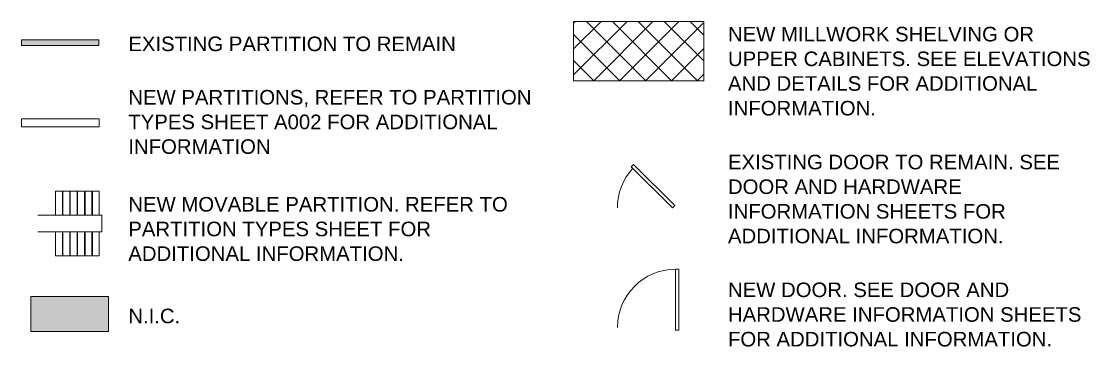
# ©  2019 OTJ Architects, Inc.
# Model space of a CAD drawing. Header units: inches. Extents: x 920 to 3279, y -557 to 1354.
# Drawn here: x 920 to 1581, y -557 to -356 of the extents above; entities that cross this region are included whole.
import ezdxf

# ---------------------------------------------------------------- set-up
doc = ezdxf.new("R2010")
doc.units = ezdxf.units.IN
doc.header["$MEASUREMENT"] = 0
for name, color, linetype, lineweight in [('A-DETL', 90, 'Continuous', 9), ('A-DETL-GENF', 92, 'Continuous', 9), ('A-DETL-THIN', 151, 'Continuous', 9), ('A-WALL', 113, 'Continuous', 13), ('G-ANNO-TEXT', 4, 'Continuous', 9)]:
    doc.layers.add(name, color=color, linetype=linetype, lineweight=lineweight)
doc.styles.add('Swis721 Lt BT_2', font='swissl.ttf', dxfattribs={"height": 9})

# ---------------------------------------------------------------- blocks, each defined once
blk = doc.blocks.new('Family - ___-1369240-CONSTRUCTION PLAN SYMBOLS')
at = {"layer": 'A-WALL'}
for p, q in [((968.04, -416.23), (920.04, -416.23)), ((920.04, -416.23), (920.04, -421.23)), ((920.04, -421.23), (968.04, -421.23)), ((968.04, -421.23), (968.04, -416.23))]:
    blk.add_line(p, q, dxfattribs=at)

msp = doc.modelspace()

# ---------------------------------------------------------------- hatches: boundary and pattern name
at = {"layer": 'A-DETL-GENF'}
h = msp.add_hatch(dxfattribs=at)
h.set_pattern_fill('FP_1', style=0, pattern_type=2)
h.set_pattern_definition([(45, (0, 0), (-8.01223, 8.01223), []), (135, (0, 0), (-8.01223, -8.01223), [])])
h.paths.add_polyline_path([(1341.92, -392.66), (1341.92, -355.99), (1261.45, -355.99), (1261.45, -392.66)], flags=0)
for color, points in [(7, [(967.96, -370.95), (967.96, -367.45), (919.96, -367.45), (919.96, -370.95), (920.04, -370.95)]), (9, [(925.76, -547.66), (973.76, -547.66), (973.76, -526.16), (925.76, -526.16)])]:
    msp.add_hatch(color=color, dxfattribs=at).paths.add_polyline_path(points, flags=0)

# ---------------------------------------------------------------- linework, layer by layer
at = {"layer": 'A-DETL', "lineweight": 13}
for p, q in [((941.12, -460.99), (945.37, -460.99)), ((941.12, -475.86), (941.12, -460.99)), ((945.37, -460.99), (945.37, -475.86)), ((945.62, -460.99), (949.87, -460.99)), ((945.62, -475.86), (945.62, -460.99)), ((949.87, -460.99), (949.87, -475.86)), ((950.24, -460.99), (954.51, -460.99)), ((950.24, -475.86), (950.24, -460.99)), ((954.51, -460.99), (954.51, -475.86)), ((954.74, -460.99), (958.99, -460.99)), ((954.74, -475.86), (954.74, -460.99)), ((958.99, -460.99), (958.99, -475.86)), ((959.37, -460.99), (963.62, -460.99)), ((959.37, -475.86), (959.37, -460.99)), ((963.62, -460.99), (963.62, -475.86)), ((963.87, -460.99), (968.12, -460.99)), ((963.87, -475.86), (963.87, -460.99)), ((968.12, -460.99), (968.12, -475.86)), ((945.37, -475.86), (941.12, -475.86)), ((949.87, -475.86), (945.62, -475.86)), ((954.51, -475.86), (950.24, -475.86)), ((958.99, -475.86), (954.74, -475.86)), ((963.62, -475.86), (959.37, -475.86)), ((968.12, -475.86), (963.87, -475.86)), ((941.12, -486.11), (941.12, -500.99)), ((945.37, -486.11), (941.12, -486.11)), ((945.37, -500.99), (945.37, -486.11)), ((945.62, -486.11), (945.62, -500.99)), ((949.87, -486.11), (945.62, -486.11)), ((949.87, -500.99), (949.87, -486.11)), ((950.24, -486.11), (950.24, -500.99)), ((954.51, -486.11), (950.24, -486.11)), ((954.51, -500.99), (954.51, -486.11)), ((954.74, -486.11), (954.74, -500.99)), ((958.99, -486.11), (954.74, -486.11)), ((958.99, -500.99), (958.99, -486.11)), ((959.37, -486.11), (959.37, -500.99)), ((963.62, -486.11), (959.37, -486.11)), ((963.62, -500.99), (963.62, -486.11)), ((963.87, -486.11), (963.87, -500.99)), ((968.12, -486.11), (963.87, -486.11)), ((968.12, -500.99), (968.12, -486.11)), ((941.12, -500.99), (945.37, -500.99)), ((945.62, -500.99), (949.87, -500.99)), ((950.24, -500.99), (954.51, -500.99)), ((954.74, -500.99), (958.99, -500.99)), ((959.37, -500.99), (963.62, -500.99)), ((963.87, -500.99), (968.12, -500.99))]:
    msp.add_line(p, q, dxfattribs=at)
at = {"layer": 'A-DETL'}
for p, q in [((930.12, -475.86), (969.62, -475.86)), ((969.62, -475.86), (969.62, -486.11)), ((969.62, -486.11), (930.12, -486.11))]:
    msp.add_line(p, q, dxfattribs=at)
at = {"layer": 'A-DETL-THIN'}
for p, q in [((1341.92, -355.99), (1261.45, -355.99)), ((1261.45, -355.99), (1261.45, -392.66)), ((1341.92, -392.66), (1341.92, -355.99)), ((967.96, -367.45), (919.96, -367.45)), ((919.96, -367.45), (919.96, -370.95)), ((919.96, -370.95), (919.96, -367.45)), ((919.96, -367.45), (967.96, -367.45)), ((967.96, -370.95), (967.96, -367.45)), ((967.96, -367.45), (967.96, -370.95)), ((919.96, -370.95), (967.96, -370.95)), ((919.96, -370.95), (967.96, -370.95)), ((1261.45, -392.66), (1341.92, -392.66)), ((1298.57, -444.42), (1297.15, -445.84)), ((1322.62, -471.3), (1297.15, -445.84)), ((1324.03, -469.89), (1298.57, -444.42)), ((1324.03, -469.89), (1322.62, -471.3)), ((1324.58, -546.94), (1324.58, -509.23)), ((1326.58, -509.23), (1324.58, -509.23)), ((1326.58, -546.94), (1326.58, -509.23)), ((973.76, -526.16), (925.76, -526.16)), ((925.76, -526.16), (925.76, -547.66)), ((925.76, -547.66), (925.76, -526.16)), ((925.76, -526.16), (973.76, -526.16)), ((973.76, -547.66), (973.76, -526.16)), ((973.76, -526.16), (973.76, -547.66)), ((925.76, -547.66), (973.76, -547.66)), ((925.76, -547.66), (973.76, -547.66)), ((1326.58, -546.94), (1324.58, -546.94))]:
    msp.add_line(p, q, dxfattribs=at)
for centre, start in [((1324.62, -471.3), 137.24721), ((1324.62, -545.3), 90.06342)]:
    msp.add_arc(centre, 36.07, start, 180, dxfattribs=at)

# ---------------------------------------------------------------- block references
at = {"lineweight": 9}
msp.add_blockref('Family - ___-1369240-CONSTRUCTION PLAN SYMBOLS', (0, 0), dxfattribs=at)

# ---------------------------------------------------------------- texts
at = {"layer": 'G-ANNO-TEXT', "color": 7, "char_height": 9, "attachment_point": 1, "style": 'Swis721 Lt BT_2'}
for s, insert, width in [('NEW MILLWORK SHELVING OR ', (1356.92, -359.39), 223.008), ('EXISTING PARTITION TO REMAIN', (986.09, -365.39), 229.674), ('UPPER CABINETS. SEE ELEVATIONS ', (1356.92, -374.64), 256.035), ('AND DETAILS FOR ADDITIONAL ', (1356.92, -389.89), 224.826), ('NEW PARTITIONS, REFER TO PARTITION ', (986.09, -398.39), 286.335), ('INFORMATION.', (1356.92, -405.14), 106.05), ('TYPES SHEET A002 FOR ADDITIONAL ', (986.09, -413.64), 265.125), ('INFORMATION', (986.09, -428.89), 101.808), ('EXISTING DOOR TO REMAIN. SEE ', (1356.92, -438.45), 239.976), ('DOOR AND HARDWARE ', (1356.92, -453.7), 171.801), ('NEW MOVABLE PARTITION. REFER TO ', (986.09, -464.58), 272.094), ('INFORMATION SHEETS FOR ', (1356.92, -468.95), 201.798), ('PARTITION TYPES SHEET FOR ', (986.09, -479.83), 215.13), ('ADDITIONAL INFORMATION.', (1356.92, -484.2), 197.253), ('ADDITIONAL INFORMATION.', (986.09, -495.08), 197.253), ('NEW DOOR. SEE DOOR AND ', (1356.92, -517.45), 207.555), ('N.I.C.', (986.09, -533.61), 37.875), ('HARDWARE INFORMATION SHEETS ', (1356.92, -532.7), 254.52), ('FOR ADDITIONAL INFORMATION.', (1356.92, -547.95), 232.098)]:
    msp.add_mtext(s, dxfattribs=dict(at, insert=insert, width=width))

doc.saveas('drawing.dxf')
